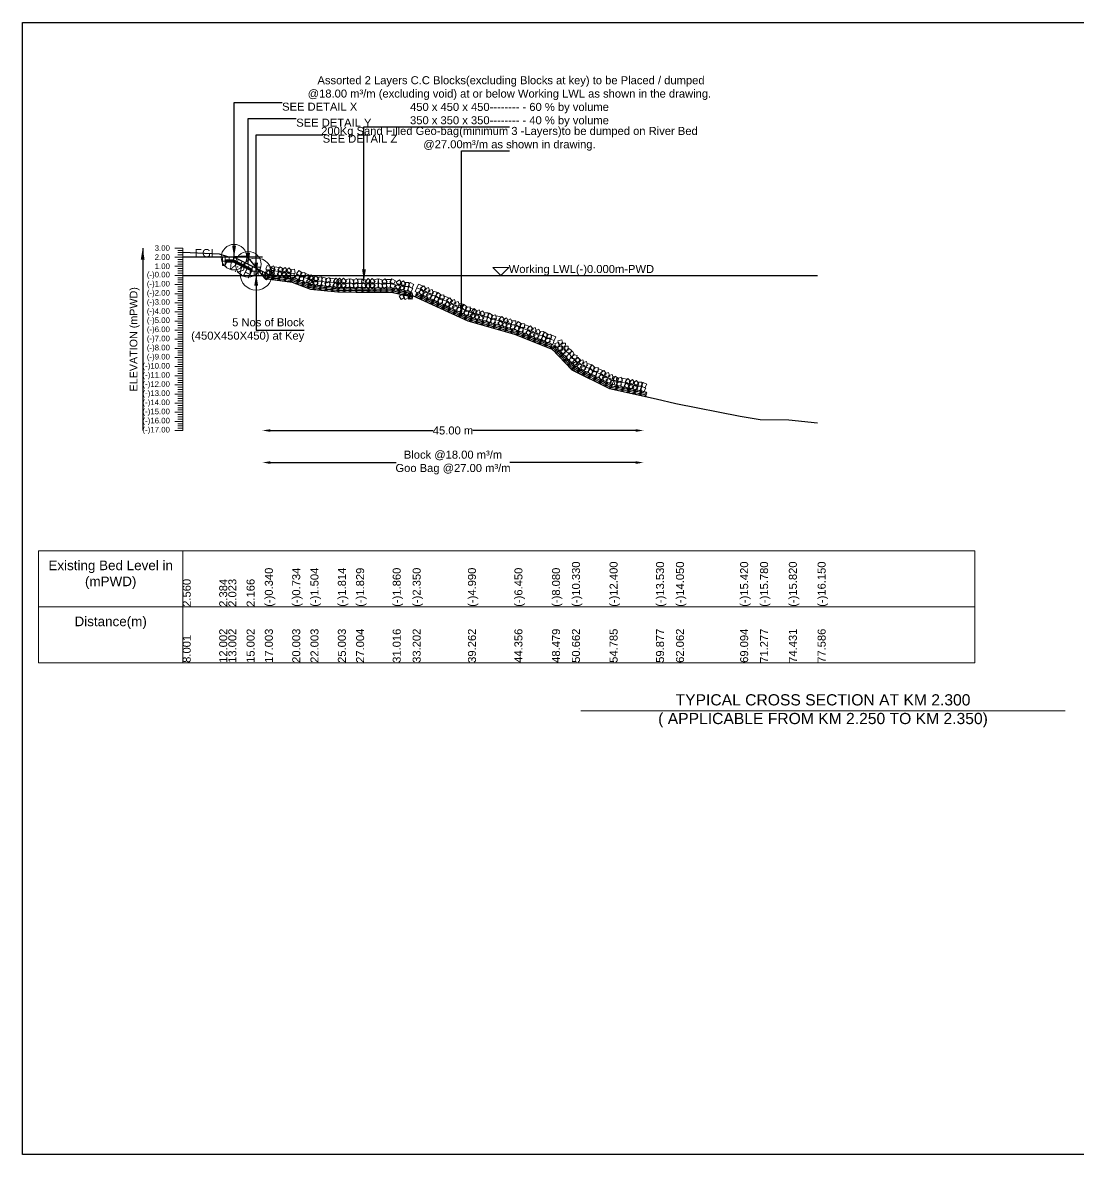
# Model space of a CAD drawing. Header units: inches. Extents: x 89000 to 1304432, y -10828 to 220529.
# Drawn here: x 536460 to 543055, y 172130 to 179201 of the extents above; entities that cross this region are included whole.
import ezdxf

# ---------------------------------------------------------------- set-up
doc = ezdxf.new("R2010")
doc.units = ezdxf.units.IN
doc.header["$LTSCALE"] = 7
doc.header["$MEASUREMENT"] = 0
for name, color, linetype, lineweight in [('Cross section Data Border', 7, 'Continuous', 9), ('Cross Section Labels', 7, 'Continuous', 9), ('Existing_Bed_Level for Xsection', 7, 'Continuous', 25), ('Long Section Labels', 7, 'Continuous', 9)]:
    doc.layers.add(name, color=color, linetype=linetype, lineweight=lineweight)
doc.styles.get("Standard").update_dxf_attribs({"font": 'arial.ttf'})
doc.dimstyles.new('Appron Lebeling Style', dxfattribs={"dimtxt": 50, "dimasz": 50, "dimexe": 0.18, "dimexo": 0.0625, "dimgap": 0.09, "dimtad": 0, "dimtih": 1, "dimtoh": 1, "dimdec": 4, "dimzin": 0, "dimdsep": 46, "dimtxsty": 'Standard', "dimcen": 0.09, "dimse1": 1, "dimse2": 1, "dimadec": 0, "dimazin": 0, "dimtfac": 1, "dimtdec": 4, "dimtofl": 0, "dimtmove": 0, "dimatfit": 3, "dimfxl": 1, "dimtolj": 1, "dimtzin": 0, "dimarcsym": 0})
doc.dimstyles.get("Standard").update_dxf_attribs({"dimtxt": 0.18, "dimasz": 0.18, "dimexe": 0.18, "dimexo": 0.0625, "dimgap": 0.09, "dimtad": 0, "dimtih": 1, "dimtoh": 1, "dimdec": 4, "dimzin": 0, "dimdsep": 46, "dimtxsty": 'Standard', "dimcen": 0.09, "dimadec": 0, "dimazin": 0, "dimtfac": 1, "dimtdec": 4, "dimtofl": 0, "dimtmove": 0, "dimatfit": 3, "dimfxl": 1, "dimtolj": 1, "dimtzin": 0, "dimarcsym": 0})

# ---------------------------------------------------------------- blocks, each defined once
blk = doc.blocks.new('*D44')
at = {"layer": 'Cross Section Labels', "color": 0, "lineweight": -2, "transparency": 16777216}
for p, q in [((538007.3, 176652.2), (539024.6, 176652.2)), ((540289.1, 176652.2), (539271.8, 176652.2))]:
    blk.add_line(p, q, dxfattribs=at)
at = {"layer": 'Cross Section Labels', "color": 0, "transparency": 16777216}
for points in [[(538007.3, 176660.5), (538007.3, 176643.8), (537957.3, 176652.2)], [(540289.1, 176660.5), (540289.1, 176643.8), (540339.1, 176652.2)]]:
    blk.add_solid(points, dxfattribs=at)
at = {"layer": 'Defpoints', "color": 0, "transparency": 16777216}
for p in [(537957.3, 177621.2), (540339.1, 176867.2), (540339.1, 176652.2)]:
    blk.add_point(p, dxfattribs=at)
at = {"layer": 'Cross Section Labels', "color": 0, "transparency": 16777216, "insert": (539148.2, 176652.2), "char_height": 50, "attachment_point": 5}
blk.add_mtext('\\A1;45.00 m', dxfattribs=at)
blk = doc.blocks.new('*D45')
at = {"layer": 'Cross Section Labels', "color": 0, "lineweight": -2, "transparency": 16777216}
for p, q in [((538007.3, 176452.2), (538792.6, 176452.2)), ((540289.1, 176452.2), (539503.8, 176452.2))]:
    blk.add_line(p, q, dxfattribs=at)
at = {"layer": 'Cross Section Labels', "color": 0, "transparency": 16777216}
for points in [[(538007.3, 176460.5), (538007.3, 176443.8), (537957.3, 176452.2)], [(540289.1, 176460.5), (540289.1, 176443.8), (540339.1, 176452.2)]]:
    blk.add_solid(points, dxfattribs=at)
at = {"layer": 'Defpoints', "color": 0, "transparency": 16777216}
for p in [(537957.3, 177621.2), (540339.1, 176867.2), (540339.1, 176452.2)]:
    blk.add_point(p, dxfattribs=at)
at = {"layer": 'Cross Section Labels', "color": 0, "transparency": 16777216, "insert": (539148.2, 176452.2), "char_height": 50, "attachment_point": 5}
blk.add_mtext('\\A1;Block @18.00 m³/m ^JGoo Bag @27.00 m³/m ', dxfattribs=at)

msp = doc.modelspace()

# ---------------------------------------------------------------- linework, layer by layer
msp.add_lwpolyline([(536459.68143, 179200.63194), (546459.68143, 179200.63194), (546459.68143, 172129.63194), (536459.68143, 172129.63194)], close=True)
at = {"layer": 'Cross section Data Border'}
msp.add_lwpolyline([(536559.68143, 175900.63194), (542407.46262, 175900.63194), (542407.46262, 175200.63194), (536559.68143, 175200.63194)], close=True, dxfattribs=at)
for points in [[(537459.68143, 175900.63194), (537459.68143, 175200.63194)], [(536559.68143, 175550.63194), (542407.46262, 175550.63194)]]:
    msp.add_lwpolyline(points, dxfattribs=at)
at = {"layer": 'Cross Section Labels'}
msp.add_lwpolyline([(539446.28512, 177621.18194), (539496.28512, 177671.18194), (539396.28512, 177671.18194)], close=True, dxfattribs=at)
msp.add_lwpolyline([(539947.68143, 174900.63194), (541459.68143, 174900.63194), (542971.68143, 174900.63194)], dxfattribs=at)
for centre, radius in [((537780.58512, 177735.18194), 80), ((537868.93512, 177691.00694), 80), ((537918.81012, 177629.73194), 100)]:
    msp.add_circle(centre, radius, dxfattribs=at)
at = {"layer": 'Existing_Bed_Level for Xsection'}
for points in [[(537459.68143, 177767.10194), (537687.70765, 177757.06994), (537744.70932, 177736.49294), (537858.73221, 177744.64394), (537972.7551, 177601.80194), (538143.77966, 177579.34394), (538257.78298, 177535.45394), (538428.80754, 177517.78394), (538542.83043, 177516.92894), (538771.50624, 177515.16194), (538896.11905, 177487.23194), (538896.11905, 177495.78194), (539241.54026, 177336.75194), (539531.8969, 177253.53194), (539766.91039, 177160.62194), (539891.32301, 177032.37194), (540126.33778, 176914.38194), (540416.62532, 176849.97194), (540541.14883, 176820.33194), (540941.98413, 176742.24194), (541066.39946, 176721.72194), (541246.18281, 176719.44194), (541426.00414, 176700.63194)], [(537957.28512, 177735.18194), (537459.68143, 177735.18194)], [(538008.58512, 177621.18194), (537784.19571, 177733.37664), (537780.58512, 177735.18194), (537776.54835, 177735.18194), (537725.24835, 177735.18194)], [(537725.24835, 177718.08194), (537776.54835, 177718.08194), (537893.16012, 177659.77606)], [(537725.24835, 177712.38194), (537775.20277, 177712.38194), (537893.16012, 177653.40326)], [(537725.24835, 177706.68194), (537773.85718, 177706.68194), (537893.16012, 177647.03047)], [(537459.68143, 177621.18194), (541426.00414, 177621.18194)]]:
    msp.add_lwpolyline(points, dxfattribs=at)
at = {"layer": 'Long Section Labels'}
for points in [[(537459.68143, 177792.18194), (537409.68143, 177792.18194)], [(537459.68143, 177777.93194), (537429.68143, 177777.93194)], [(537459.68143, 176652.18194), (537459.68143, 176709.18194), (537459.68143, 176766.18194), (537459.68143, 176823.18194), (537459.68143, 176880.18194), (537459.68143, 176937.18194), (537459.68143, 176994.18194), (537459.68143, 177051.18194), (537459.68143, 177108.18194), (537459.68143, 177165.18194), (537459.68143, 177222.18194), (537459.68143, 177279.18194), (537459.68143, 177336.18194), (537459.68143, 177393.18194), (537459.68143, 177450.18194), (537459.68143, 177507.18194), (537459.68143, 177564.18194), (537459.68143, 177621.18194), (537459.68143, 177678.18194), (537459.68143, 177735.18194), (537459.68143, 177792.18194)], [(537459.68143, 177735.18194), (537409.68143, 177735.18194)], [(537459.68143, 177763.68194), (537429.68143, 177763.68194)], [(537459.68143, 177749.43194), (537429.68143, 177749.43194)], [(537459.68143, 177720.93194), (537429.68143, 177720.93194)], [(537459.68143, 177706.68194), (537429.68143, 177706.68194)], [(537459.68143, 177678.18194), (537409.68143, 177678.18194)], [(537459.68143, 177692.43194), (537429.68143, 177692.43194)], [(537459.68143, 177663.93194), (537429.68143, 177663.93194)], [(537459.68143, 177649.68194), (537429.68143, 177649.68194)], [(537459.68143, 177635.43194), (537429.68143, 177635.43194)], [(537459.68143, 177621.18194), (537409.68143, 177621.18194)], [(537459.68143, 177564.18194), (537409.68143, 177564.18194)], [(537459.68143, 177606.93194), (537429.68143, 177606.93194)], [(537459.68143, 177592.68194), (537429.68143, 177592.68194)], [(537459.68143, 177578.43194), (537429.68143, 177578.43194)], [(537459.68143, 177507.18194), (537409.68143, 177507.18194)], [(537459.68143, 177549.93194), (537429.68143, 177549.93194)], [(537459.68143, 177535.68194), (537429.68143, 177535.68194)], [(537459.68143, 177521.43194), (537429.68143, 177521.43194)], [(537459.68143, 177492.93194), (537429.68143, 177492.93194)], [(537459.68143, 177450.18194), (537409.68143, 177450.18194)], [(537459.68143, 177478.68194), (537429.68143, 177478.68194)], [(537459.68143, 177464.43194), (537429.68143, 177464.43194)], [(537459.68143, 177435.93194), (537429.68143, 177435.93194)], [(537459.68143, 177421.68194), (537429.68143, 177421.68194)], [(537459.68143, 177393.18194), (537409.68143, 177393.18194)], [(537459.68143, 177407.43194), (537429.68143, 177407.43194)], [(537459.68143, 177378.93194), (537429.68143, 177378.93194)], [(537459.68143, 177364.68194), (537429.68143, 177364.68194)], [(537459.68143, 177350.43194), (537429.68143, 177350.43194)], [(537459.68143, 177336.18194), (537409.68143, 177336.18194)], [(537459.68143, 177279.18194), (537409.68143, 177279.18194)], [(537459.68143, 177321.93194), (537429.68143, 177321.93194)], [(537459.68143, 177307.68194), (537429.68143, 177307.68194)], [(537459.68143, 177293.43194), (537429.68143, 177293.43194)], [(537459.68143, 177222.18194), (537409.68143, 177222.18194)], [(537459.68143, 177264.93194), (537429.68143, 177264.93194)], [(537459.68143, 177250.68194), (537429.68143, 177250.68194)], [(537459.68143, 177236.43194), (537429.68143, 177236.43194)], [(537459.68143, 177207.93194), (537429.68143, 177207.93194)], [(537459.68143, 177165.18194), (537409.68143, 177165.18194)], [(537459.68143, 177193.68194), (537429.68143, 177193.68194)], [(537459.68143, 177179.43194), (537429.68143, 177179.43194)], [(537459.68143, 177150.93194), (537429.68143, 177150.93194)], [(537459.68143, 177136.68194), (537429.68143, 177136.68194)], [(537459.68143, 177108.18194), (537409.68143, 177108.18194)], [(537459.68143, 177122.43194), (537429.68143, 177122.43194)], [(537459.68143, 177093.93194), (537429.68143, 177093.93194)], [(537459.68143, 177079.68194), (537429.68143, 177079.68194)], [(537459.68143, 177065.43194), (537429.68143, 177065.43194)], [(537459.68143, 177051.18194), (537409.68143, 177051.18194)], [(537459.68143, 176994.18194), (537409.68143, 176994.18194)], [(537459.68143, 177036.93194), (537429.68143, 177036.93194)], [(537459.68143, 177022.68194), (537429.68143, 177022.68194)], [(537459.68143, 177008.43194), (537429.68143, 177008.43194)], [(537459.68143, 176937.18194), (537409.68143, 176937.18194)], [(537459.68143, 176979.93194), (537429.68143, 176979.93194)], [(537459.68143, 176965.68194), (537429.68143, 176965.68194)], [(537459.68143, 176951.43194), (537429.68143, 176951.43194)], [(537459.68143, 176922.93194), (537429.68143, 176922.93194)], [(537459.68143, 176880.18194), (537409.68143, 176880.18194)], [(537459.68143, 176908.68194), (537429.68143, 176908.68194)], [(537459.68143, 176894.43194), (537429.68143, 176894.43194)], [(537459.68143, 176865.93194), (537429.68143, 176865.93194)], [(537459.68143, 176851.68194), (537429.68143, 176851.68194)], [(537459.68143, 176823.18194), (537409.68143, 176823.18194)], [(537459.68143, 176837.43194), (537429.68143, 176837.43194)], [(537459.68143, 176808.93194), (537429.68143, 176808.93194)], [(537459.68143, 176794.68194), (537429.68143, 176794.68194)], [(537459.68143, 176780.43194), (537429.68143, 176780.43194)], [(537459.68143, 176766.18194), (537409.68143, 176766.18194)], [(537459.68143, 176709.18194), (537409.68143, 176709.18194)], [(537459.68143, 176751.93194), (537429.68143, 176751.93194)], [(537459.68143, 176737.68194), (537429.68143, 176737.68194)], [(537459.68143, 176723.43194), (537429.68143, 176723.43194)], [(537459.68143, 176652.18194), (537409.68143, 176652.18194)], [(537459.68143, 176694.93194), (537429.68143, 176694.93194)], [(537459.68143, 176680.68194), (537429.68143, 176680.68194)], [(537459.68143, 176666.43194), (537429.68143, 176666.43194)]]:
    msp.add_lwpolyline(points, dxfattribs=at)
for points in [[(537725.24835, 177735.18194), (537708.14835, 177735.18194), (537708.14835, 177709.53194), (537725.24835, 177709.53194)], [(537725.24835, 177709.53194), (537708.14835, 177709.53194), (537708.14835, 177683.88194), (537725.24835, 177683.88194)], [(537750.89835, 177735.18194), (537725.24835, 177735.18194), (537725.24835, 177718.08194), (537750.89835, 177718.08194)], [(537776.54835, 177735.18194), (537750.89835, 177735.18194), (537750.89835, 177718.08194), (537776.54835, 177718.08194)], [(537807.13776, 177721.90561), (537784.19571, 177733.37664), (537776.54835, 177718.08194), (537799.49041, 177706.61091)], [(537830.07982, 177710.43459), (537807.13776, 177721.90561), (537799.49041, 177706.61091), (537822.43247, 177695.13988)], [(537853.02188, 177698.96356), (537830.07982, 177710.43459), (537822.43247, 177695.13988), (537845.37452, 177683.66885)], [(537875.96393, 177687.49253), (537853.02188, 177698.96356), (537845.37452, 177683.66885), (537868.31658, 177672.19782)], [(537898.90599, 177676.0215), (537875.96393, 177687.49253), (537868.31658, 177672.19782), (537891.25864, 177660.72679)], [(537905.98512, 177646.83194), (537880.33512, 177646.83194), (537880.33512, 177621.18194), (537905.98512, 177621.18194)], [(537918.81012, 177672.48194), (537893.16012, 177672.48194), (537893.16012, 177646.83194), (537918.81012, 177646.83194)], [(537931.63512, 177646.83194), (537905.98512, 177646.83194), (537905.98512, 177621.18194), (537931.63512, 177621.18194)], [(537944.46012, 177672.48194), (537918.81012, 177672.48194), (537918.81012, 177646.83194), (537944.46012, 177646.83194)], [(537957.28512, 177646.83194), (537931.63512, 177646.83194), (537931.63512, 177621.18194), (537957.28512, 177621.18194)], [(538008.52675, 177648.50259), (537984.82795, 177658.3153), (537975.01524, 177634.61649), (537998.71404, 177624.80378)], [(538011.8663, 177673.93426), (537988.1675, 177683.74697), (537978.35479, 177660.04816), (538002.05359, 177650.23546)], [(538015.9615, 177640.01054), (537995.31334, 177655.22815), (537980.09572, 177634.57999), (538000.74388, 177619.36237)], [(538036.00794, 177656.0125), (538015.35977, 177671.23012), (538000.14216, 177650.58195), (538020.79032, 177635.36434)], [(538024.14797, 177654.97481), (538000.44785, 177645.1653), (538010.25736, 177621.46517), (538033.95749, 177631.27469)], [(538027.48752, 177680.40648), (538003.78739, 177670.59697), (538013.59691, 177646.89684), (538037.29703, 177656.70636)], [(538057.01995, 177645.92651), (538031.58828, 177649.26606), (538028.24873, 177623.83438), (538053.6804, 177620.49484)], [(538060.3595, 177671.35818), (538034.92782, 177674.69773), (538031.58828, 177649.26606), (538057.01995, 177645.92651)], [(538086.04592, 177633.92503), (538065.68188, 177649.52081), (538050.0861, 177629.15677), (538070.45014, 177613.56099)], [(538089.38547, 177659.3567), (538069.02143, 177674.95248), (538053.42565, 177654.58844), (538073.78969, 177638.99266)], [(538095.86626, 177646.18332), (538075.51572, 177630.56993), (538091.12911, 177610.21939), (538111.47965, 177625.83278)], [(538099.20581, 177671.61499), (538078.85526, 177656.0016), (538094.46865, 177635.65106), (538114.8192, 177651.26445)], [(538136.9132, 177622.50755), (538121.28361, 177642.84565), (538100.94551, 177627.21606), (538116.5751, 177606.87796)], [(538140.25275, 177647.93922), (538124.62316, 177668.27732), (538104.28505, 177652.64773), (538119.91465, 177632.30963)], [(538155.39464, 177635.91742), (538129.96587, 177632.55587), (538133.32741, 177607.1271), (538158.75619, 177610.48865)], [(538158.73419, 177661.34909), (538133.30541, 177657.98754), (538136.66696, 177632.55877), (538162.09573, 177635.92032)], [(538196.09957, 177613.808), (538175.3661, 177628.90918), (538160.26492, 177608.17571), (538180.99839, 177593.07453)], [(538205.31517, 177637.74532), (538184.5817, 177652.8465), (538169.48052, 177632.11303), (538190.21399, 177617.01185)], [(538222.01915, 177640.3701), (538196.67864, 177636.39756), (538200.65118, 177611.05705), (538225.99169, 177615.02959)], [(538251.84894, 177623.85884), (538227.91162, 177633.07444), (538218.69602, 177609.13712), (538242.63334, 177599.92152)], [(538277.24701, 177605.37964), (538261.11254, 177625.31958), (538241.17259, 177609.18512), (538257.30706, 177589.24517)], [(538212.80355, 177616.43278), (538187.46304, 177612.46024), (538191.43558, 177587.11973), (538216.77609, 177591.09227)], [(538242.63334, 177599.92152), (538218.69602, 177609.13712), (538209.48042, 177585.1998), (538233.41774, 177575.9842)], [(538268.03141, 177581.44232), (538251.89694, 177601.38227), (538231.957, 177585.2478), (538248.09146, 177565.30785)], [(538265.12839, 177595.04687), (538245.2167, 177578.87754), (538261.38603, 177558.96586), (538281.29772, 177575.13519)], [(538267.76448, 177620.56106), (538247.85279, 177604.39173), (538264.02212, 177584.48004), (538283.93381, 177600.64937)], [(538306.81339, 177572.51347), (538290.6282, 177592.41227), (538270.7294, 177576.22709), (538286.91458, 177556.32828)], [(538309.44947, 177598.02765), (538293.26429, 177617.92645), (538273.36549, 177601.74127), (538289.55067, 177581.84247)], [(538324.91752, 177586.42851), (538299.59126, 177582.36614), (538303.65363, 177557.03987), (538328.97989, 177561.10224)], [(538327.55361, 177611.94269), (538302.22735, 177607.88032), (538306.28972, 177582.55405), (538331.61598, 177586.61643)], [(538356.35743, 177576.50114), (538332.39672, 177585.65577), (538323.24209, 177561.69507), (538347.2028, 177552.54044)], [(538358.99351, 177602.01532), (538335.03281, 177611.16995), (538325.87818, 177587.20925), (538349.83888, 177578.05462)], [(538371.79399, 177583.40221), (538348.37375, 177572.94206), (538358.8339, 177549.52182), (538382.25414, 177559.98197)], [(538374.43007, 177608.9164), (538351.00983, 177598.45624), (538361.46998, 177575.036), (538384.89023, 177585.49615)], [(538404.90326, 177575.26498), (538379.38908, 177577.90106), (538376.75299, 177552.38688), (538402.26717, 177549.75079)], [(538407.53935, 177600.77916), (538382.02517, 177603.41525), (538379.38908, 177577.90106), (538404.90326, 177575.26498)], [(538434.24954, 177564.0695), (538413.46265, 177579.09707), (538398.43508, 177558.31018), (538419.22197, 177543.28261)], [(538436.88562, 177589.58369), (538416.09873, 177604.61125), (538401.07117, 177583.82436), (538421.85806, 177568.7968)], [(538438.05454, 177577.74857), (538419.7746, 177559.75507), (538437.7681, 177541.47513), (538456.04804, 177559.46863)], [(538438.24687, 177603.39785), (538419.96693, 177585.40435), (538437.96043, 177567.12441), (538456.24037, 177585.11791)], [(538481.69743, 177559.29074), (538463.68938, 177577.55635), (538445.42377, 177559.5483), (538463.43182, 177541.28269)], [(538481.88976, 177584.94002), (538463.88171, 177603.20563), (538445.6161, 177585.19758), (538463.62415, 177566.93197)], [(538498.39291, 177574.86794), (538473.56912, 177568.41022), (538480.02685, 177543.58643), (538504.85063, 177550.04416)], [(538498.58524, 177600.51722), (538473.76145, 177594.0595), (538480.21918, 177569.23571), (538505.04296, 177575.69344)], [(538530.63586, 177567.9823), (538505.91171, 177574.81156), (538499.08245, 177550.08741), (538523.8066, 177543.25815)], [(538530.82819, 177593.63158), (538506.10404, 177600.46084), (538499.27478, 177575.73669), (538523.99893, 177568.90743)], [(538545.34441, 177576.32322), (538523.02774, 177563.6785), (538535.67246, 177541.36184), (538557.98913, 177554.00655)], [(538545.53674, 177601.9725), (538523.22007, 177589.32778), (538535.86479, 177567.01111), (538558.18146, 177579.65583)], [(538579.09096, 177571.37038), (538553.44173, 177571.56858), (538553.24354, 177545.91934), (538578.89277, 177545.72115)], [(538579.28916, 177597.01962), (538553.63992, 177597.21781), (538553.44173, 177571.56858), (538579.09096, 177571.37038)], [(538609.36878, 177563.01595), (538587.24721, 177575.99896), (538574.26419, 177553.87739), (538596.38576, 177540.89438)], [(538609.56697, 177588.66518), (538587.4454, 177601.64819), (538574.46239, 177579.52663), (538596.58396, 177566.54361)], [(538617.61308, 177576.38516), (538599.32903, 177558.39584), (538617.31835, 177540.11178), (538635.60241, 177558.10111)], [(538617.81128, 177602.0344), (538599.52722, 177584.04507), (538617.51655, 177565.76102), (538635.8006, 177583.75034)], [(538661.25176, 177557.91736), (538643.24788, 177576.18708), (538624.97815, 177558.1832), (538642.98203, 177539.91348)], [(538661.44995, 177583.56659), (538643.44607, 177601.83632), (538625.17635, 177583.83244), (538643.18022, 177565.56271)], [(538677.95079, 177573.49074), (538653.12553, 177567.03869), (538659.57758, 177542.21343), (538684.40284, 177548.66548)], [(538678.14899, 177599.13998), (538653.32373, 177592.68793), (538659.77578, 177567.86267), (538684.60104, 177574.31472)], [(538710.19217, 177566.59773), (538685.46958, 177573.43264), (538678.63467, 177548.71005), (538703.35726, 177541.87514)], [(538710.39037, 177592.24697), (538685.66778, 177599.08188), (538678.83287, 177574.35929), (538703.55546, 177567.52438)], [(538724.90263, 177574.93528), (538702.58307, 177562.29567), (538715.22268, 177539.97611), (538737.54224, 177552.61573)], [(538725.10082, 177600.58452), (538702.78126, 177587.9449), (538715.42088, 177565.62535), (538737.74044, 177578.26496)], [(538758.6356, 177569.98302), (538732.98637, 177570.18122), (538732.78818, 177544.53198), (538758.43741, 177544.33379)], [(538758.8338, 177595.63226), (538733.18456, 177595.83045), (538732.98637, 177570.18122), (538758.6356, 177569.98302)], [(538788.91342, 177561.62859), (538766.79185, 177574.6116), (538753.80883, 177552.49003), (538775.9304, 177539.50702)], [(538789.11161, 177587.27782), (538766.99004, 177600.26084), (538754.00703, 177578.13927), (538776.1286, 177565.15625)], [(538809.21436, 177568.23196), (538787.54393, 177554.50917), (538801.26672, 177532.83874), (538822.93715, 177546.56154)], [(538814.82422, 177593.26099), (538793.15379, 177579.53819), (538806.87658, 177557.86777), (538828.54701, 177571.59056)], [(538847.96933, 177540.96577), (538834.22929, 177562.62526), (538812.56979, 177548.88522), (538826.30984, 177527.22572)], [(538853.57919, 177565.99479), (538839.83915, 177587.65428), (538818.17965, 177573.91424), (538831.9197, 177552.25474)], [(538873.19019, 177577.69081), (538847.56228, 177576.6264), (538848.6267, 177550.99849), (538874.25461, 177552.06291)], [(538903.24902, 177564.14509), (538880.52717, 177576.04635), (538868.62591, 177553.32449), (538891.34777, 177541.42324)], [(538956.98203, 177556.23965), (538933.68274, 177566.96651), (538922.95588, 177543.66722), (538946.25517, 177532.94036)], [(538981.14694, 177536.17476), (538966.32006, 177557.10526), (538945.38955, 177542.27838), (538960.21643, 177521.34788)], [(538811.05759, 177492.01336), (538823.86929, 177469.79214), (538846.09051, 177482.60383), (538833.27882, 177504.82506)], [(538836.70759, 177492.01336), (538849.51929, 177469.79214), (538871.74051, 177482.60383), (538858.92882, 177504.82506)], [(538867.58033, 177552.66179), (538841.95242, 177551.59737), (538843.01684, 177525.96947), (538868.64475, 177527.03389)], [(538897.63916, 177539.11607), (538874.91731, 177551.01732), (538863.01605, 177528.29547), (538885.73791, 177516.39421)], [(538946.25517, 177532.94036), (538922.95588, 177543.66722), (538912.22901, 177520.36793), (538935.5283, 177509.64107)], [(538970.42007, 177512.87547), (538955.59319, 177533.80597), (538934.66269, 177518.97909), (538949.48957, 177498.04859)], [(538983.43227, 177521.67248), (538959.3686, 177512.79201), (538968.24907, 177488.72835), (538992.31273, 177497.60882)], [(538994.15913, 177544.97177), (538970.09547, 177536.0913), (538978.97594, 177512.02764), (539003.0396, 177520.90811)], [(539015.61806, 177486.89508), (539006.71844, 177510.95166), (538982.66185, 177502.05203), (538991.56148, 177477.99545)], [(539026.34493, 177510.19437), (539017.4453, 177534.25095), (538993.38872, 177525.35132), (539002.28834, 177501.29474)], [(539037.24352, 177494.22498), (539011.96095, 177498.55097), (539007.63497, 177473.2684), (539032.91754, 177468.94241)], [(539047.97039, 177517.52427), (539022.68782, 177521.85026), (539018.36184, 177496.56769), (539043.64441, 177492.2417)], [(539063.79923, 177474.68491), (539044.07345, 177491.08052), (539027.67784, 177471.35474), (539047.40362, 177454.95913)], [(539074.5261, 177497.9842), (539054.80032, 177514.37981), (539038.40471, 177494.65403), (539058.13049, 177478.25842)], [(539091.36369, 177499.53587), (539065.82108, 177497.19125), (539068.16569, 177471.64864), (539093.70831, 177473.99325)], [(539120.07706, 177481.1516), (539096.77777, 177491.87847), (539086.0509, 177468.57918), (539109.35019, 177457.85231)], [(539080.63683, 177476.23658), (539055.09421, 177473.89196), (539057.43883, 177448.34935), (539082.98144, 177450.69396)], [(539109.35019, 177457.85231), (539086.0509, 177468.57918), (539075.32404, 177445.27989), (539098.62333, 177434.55302)], [(539133.5151, 177437.78742), (539118.68822, 177458.71793), (539097.75771, 177443.89105), (539112.58459, 177422.96054)], [(539144.24196, 177461.08671), (539129.41508, 177482.01722), (539108.48458, 177467.19034), (539123.31146, 177446.25983)], [(539146.52729, 177446.58444), (539122.46363, 177437.70397), (539131.3441, 177413.64031), (539155.40776, 177422.52078)], [(539157.25416, 177469.88373), (539133.1905, 177461.00326), (539142.07096, 177436.9396), (539166.13462, 177445.82007)], [(539178.71309, 177411.80703), (539169.81346, 177435.86361), (539145.75688, 177426.96399), (539154.65651, 177402.9074)], [(539189.43995, 177435.10632), (539180.54033, 177459.1629), (539156.48375, 177450.26328), (539165.38337, 177426.20669)], [(539200.33855, 177419.13694), (539175.05598, 177423.46292), (539170.73, 177398.18035), (539196.01257, 177393.85437)], [(539211.06542, 177442.43623), (539185.78285, 177446.76221), (539181.45686, 177421.47964), (539206.73943, 177417.15366)], [(539226.89426, 177399.59687), (539207.16848, 177415.99248), (539190.77287, 177396.2667), (539210.49865, 177379.87109)], [(539237.62113, 177422.89616), (539217.89535, 177439.29177), (539201.49973, 177419.56599), (539221.22551, 177403.17038)], [(539254.45872, 177424.44783), (539228.9161, 177422.10321), (539231.26072, 177396.56059), (539256.80334, 177398.90521)], [(539283.17209, 177406.06356), (539259.8728, 177416.79042), (539249.14593, 177393.49113), (539272.44522, 177382.76427)], [(539299.10208, 177395.41272), (539281.27079, 177413.85094), (539262.83258, 177396.01965), (539280.66386, 177377.58144)], [(539243.73186, 177401.14854), (539218.18924, 177398.80392), (539220.53386, 177373.2613), (539246.07647, 177375.60592)], [(539272.44522, 177382.76427), (539249.14593, 177393.49113), (539238.41907, 177370.19184), (539261.71836, 177359.46498)], [(539292.03499, 177370.7555), (539274.20371, 177389.19371), (539255.76549, 177371.36242), (539273.59678, 177352.92421)], [(539303.5616, 177381.42518), (539281.12417, 177368.996), (539293.55335, 177346.55858), (539315.99077, 177358.98775)], [(539310.62868, 177406.08241), (539288.19125, 177393.65323), (539300.62043, 177371.2158), (539323.05786, 177383.64498)], [(539340.65198, 177351.93455), (539328.20494, 177374.36208), (539305.77742, 177361.91503), (539318.22446, 177339.48751)], [(539347.71906, 177376.59178), (539335.27202, 177399.0193), (539312.8445, 177386.57226), (539325.29154, 177364.14474)], [(539360.91473, 177362.46114), (539335.26849, 177362.90052), (539334.82912, 177337.25428), (539360.47536, 177336.81491)], [(539367.98181, 177387.11837), (539342.33558, 177387.55774), (539341.8962, 177361.91151), (539367.54244, 177361.47213)], [(539390.12803, 177347.17706), (539368.14272, 177360.38951), (539354.93028, 177338.4042), (539376.91558, 177325.19175)], [(539397.19511, 177371.83429), (539375.20981, 177385.04673), (539361.99736, 177363.06143), (539383.98266, 177349.84898)], [(539406.53518, 177351.26578), (539381.64414, 177345.07235), (539387.83758, 177320.18131), (539412.72862, 177326.37475)], [(539413.60226, 177375.92301), (539388.71122, 177369.72957), (539394.90466, 177344.83854), (539419.7957, 177351.03197)], [(539437.70576, 177337.45154), (539413.04853, 177344.51862), (539405.98145, 177319.86139), (539430.63868, 177312.79431)], [(539444.77284, 177362.10876), (539420.11562, 177369.17585), (539413.04853, 177344.51862), (539437.70576, 177337.45154)], [(539471.70267, 177345.94315), (539453.87138, 177364.38136), (539435.43317, 177346.55007), (539453.26445, 177328.11186)], [(539483.22927, 177356.61283), (539460.79184, 177344.18365), (539473.22102, 177321.74622), (539495.65844, 177334.1754)], [(539520.31965, 177327.1222), (539507.87261, 177349.54972), (539485.44509, 177337.10268), (539497.89213, 177314.67516)], [(539464.63558, 177321.28592), (539446.8043, 177339.72413), (539428.36608, 177321.89284), (539446.19737, 177303.45463)], [(539476.16218, 177331.9556), (539453.72476, 177319.52642), (539466.15394, 177297.089), (539488.59136, 177309.51817)], [(539513.25257, 177302.46498), (539500.80553, 177324.8925), (539478.37801, 177312.44546), (539490.82505, 177290.01794)], [(539533.51532, 177312.99157), (539507.86908, 177313.43094), (539507.42971, 177287.7847), (539533.07595, 177287.34533)], [(539540.5824, 177337.64879), (539514.93617, 177338.08816), (539514.49679, 177312.44193), (539540.14303, 177312.00256)], [(539566.8764, 177294.50154), (539546.27941, 177309.78835), (539530.9926, 177289.19136), (539551.58959, 177273.90455)], [(539576.30665, 177318.35511), (539555.70966, 177333.64192), (539540.42285, 177313.04493), (539561.01983, 177297.75812)], [(539583.60328, 177296.97617), (539558.22811, 177293.23141), (539561.97286, 177267.85624), (539587.34804, 177271.601)], [(539593.03352, 177320.82974), (539567.65835, 177317.08498), (539571.40311, 177291.70981), (539596.77828, 177295.45457)], [(539613.28355, 177280.19762), (539589.42998, 177289.62786), (539579.99973, 177265.77429), (539603.85331, 177256.34404)], [(539622.7138, 177304.05119), (539598.86023, 177313.48144), (539589.42998, 177289.62786), (539613.28355, 177280.19762)], [(539638.5146, 177261.49102), (539622.5599, 177281.57509), (539602.47583, 177265.62039), (539618.43053, 177245.53632)], [(539647.94485, 177285.3446), (539631.99015, 177305.42867), (539611.90608, 177289.47396), (539627.86078, 177269.38989)], [(539651.0237, 177270.98982), (539627.48442, 177260.80037), (539637.67388, 177237.26109), (539661.21315, 177247.45055)], [(539660.45394, 177294.8434), (539636.91467, 177284.65394), (539647.10413, 177261.11466), (539670.6434, 177271.30412)], [(539694.50229, 177261.88731), (539684.29408, 177285.41846), (539660.76293, 177275.21026), (539670.97113, 177251.67911)], [(539715.69225, 177270.39456), (539690.21016, 177273.32461), (539687.28011, 177247.84251), (539712.76221, 177244.91246)], [(539685.07204, 177238.03373), (539674.86384, 177261.56489), (539651.33268, 177251.35669), (539661.54088, 177227.82553)], [(539706.26201, 177246.54099), (539680.77991, 177249.47104), (539677.84986, 177223.98894), (539703.33196, 177221.05889)], [(539733.85141, 177228.4898), (539713.25442, 177243.77661), (539697.96761, 177223.17963), (539718.56459, 177207.89281)], [(539743.28165, 177252.34337), (539722.68467, 177267.63019), (539707.39785, 177247.0332), (539727.99484, 177231.74639)], [(539750.57828, 177230.96443), (539725.20311, 177227.21967), (539728.94787, 177201.8445), (539754.32304, 177205.58926)], [(539760.00853, 177254.818), (539734.63336, 177251.07324), (539738.37812, 177225.69807), (539763.75329, 177229.44283)], [(539780.25856, 177214.18588), (539756.40499, 177223.61613), (539746.97474, 177199.76256), (539770.82831, 177190.33231)], [(539789.68881, 177238.03945), (539765.83524, 177247.4697), (539756.40499, 177223.61613), (539780.25856, 177214.18588)], [(539816.41573, 177176.51573), (539810.13914, 177201.38594), (539785.26894, 177195.10935), (539791.54552, 177170.23915)], [(539834.82636, 177194.3755), (539828.54977, 177219.2457), (539803.67957, 177212.96911), (539809.95615, 177188.09891)], [(539831.7254, 177180.02549), (539806.07852, 177180.42522), (539805.67879, 177154.77833), (539831.32567, 177154.3786)], [(539849.1958, 177135.97803), (539849.57511, 177161.62522), (539823.92792, 177162.00453), (539823.54861, 177136.35734)], [(539850.13603, 177197.88525), (539824.48915, 177198.28498), (539824.08942, 177172.6381), (539849.7363, 177172.23837)], [(539872.00928, 177135.01186), (539849.99041, 177148.1683), (539836.83397, 177126.14943), (539858.85284, 177112.993)], [(539867.60643, 177153.83779), (539867.98574, 177179.48499), (539842.33855, 177179.8643), (539841.95924, 177154.2171)], [(539889.72636, 177107.20674), (539877.24467, 177129.61499), (539854.83642, 177117.1333), (539867.31811, 177094.72505)], [(539890.41991, 177152.87163), (539868.40104, 177166.02807), (539855.2446, 177144.0092), (539877.26347, 177130.85276)], [(539908.13699, 177125.0665), (539895.6553, 177147.47476), (539873.24705, 177134.99307), (539885.72874, 177112.58481)], [(539905.9897, 177102.57897), (539881.32157, 177109.60793), (539874.29261, 177084.93981), (539898.96073, 177077.91085)], [(539926.13611, 177075.07333), (539908.27635, 177093.48396), (539889.86572, 177075.62419), (539907.72548, 177057.21356)], [(539924.40033, 177120.43873), (539899.7322, 177127.4677), (539892.70324, 177102.79957), (539917.37136, 177095.77061)], [(539933.61918, 177063.27998), (539919.50862, 177084.69994), (539898.08866, 177070.58937), (539912.19922, 177049.16942)], [(539944.54675, 177092.93309), (539926.68698, 177111.34372), (539908.27635, 177093.48396), (539926.13611, 177075.07333)], [(539945.12785, 177086.20318), (539931.01729, 177107.62313), (539909.59733, 177093.51257), (539923.7079, 177072.09262)], [(539946.92143, 177071.63191), (539922.57121, 177063.57032), (539930.6328, 177039.2201), (539954.98302, 177047.28169)], [(539958.4301, 177094.55511), (539934.07988, 177086.49352), (539942.14148, 177062.1433), (539966.4917, 177070.20489)], [(539977.9127, 177035.78593), (539969.83172, 177060.12972), (539945.48793, 177052.04874), (539953.56891, 177027.70495)], [(539989.42137, 177058.70912), (539981.34039, 177083.05292), (539956.9966, 177074.97194), (539965.07758, 177050.62814)], [(540011.28235, 177065.3035), (539986.16054, 177070.48203), (539980.98202, 177045.36021), (540006.10383, 177040.18169)], [(540037.16206, 177044.87653), (540018.00203, 177061.92986), (540000.9487, 177042.76984), (540020.10873, 177025.71651)], [(539999.77368, 177042.3803), (539974.65187, 177047.55883), (539969.47334, 177022.43702), (539994.59515, 177017.25849)], [(540025.65338, 177021.95334), (540006.49336, 177039.00666), (539989.44003, 177019.84664), (540008.60006, 177002.79331)], [(540042.53382, 177022.9347), (540016.92652, 177021.45523), (540018.40599, 176995.84794), (540044.01328, 176997.3274)], [(540054.04249, 177045.85789), (540028.4352, 177044.37843), (540029.91466, 177018.77113), (540055.52196, 177020.2506)], [(540070.60904, 177003.58991), (540047.68584, 177015.09858), (540036.17717, 176992.17538), (540059.10036, 176980.66671)], [(540082.11771, 177026.5131), (540059.19451, 177038.02177), (540047.68584, 177015.09858), (540070.60904, 177003.58991)], [(540094.08156, 176982.71927), (540079.97099, 177004.13923), (540058.55104, 176990.02867), (540072.6616, 176968.60871)], [(540105.59023, 177005.64247), (540091.47967, 177027.06243), (540070.05971, 177012.95186), (540084.17027, 176991.53191)], [(540107.38381, 176991.0712), (540083.03359, 176983.00961), (540091.09518, 176958.65939), (540115.4454, 176966.72098)], [(540118.89248, 177013.9944), (540094.54226, 177005.93281), (540102.60385, 176981.58259), (540126.95407, 176989.64418)], [(540149.88375, 176978.14842), (540141.80277, 177002.49221), (540117.45898, 176994.41123), (540125.53996, 176970.06744)], [(540171.74473, 176984.74279), (540146.62292, 176989.92132), (540141.44439, 176964.79951), (540166.5662, 176959.62098)], [(540183.25601, 176980.22641), (540160.5087, 176992.07892), (540148.65619, 176969.3316), (540171.40351, 176957.47909)], [(540138.37508, 176955.22522), (540130.2941, 176979.56901), (540105.95031, 176971.48803), (540114.03129, 176947.14424)], [(540160.23606, 176961.8196), (540135.11425, 176966.99812), (540129.93572, 176941.87631), (540155.05753, 176936.69779)], [(540177.69983, 176955.18542), (540154.95251, 176967.03793), (540143.1, 176944.29061), (540165.84732, 176932.4381)], [(540193.8283, 176960.26328), (540169.35947, 176952.56923), (540177.05352, 176928.10039), (540201.52236, 176935.79444)], [(540199.38449, 176985.30427), (540174.91565, 176977.61022), (540182.6097, 176953.14138), (540207.07854, 176960.83543)], [(540225.78049, 176948.36806), (540200.7395, 176953.92424), (540195.18332, 176928.88325), (540220.22431, 176923.32706)], [(540231.33667, 176973.40905), (540206.29568, 176978.96523), (540200.7395, 176953.92424), (540225.78049, 176948.36806)], [(540253.64259, 176933.8682), (540234.72417, 176951.18916), (540217.4032, 176932.27074), (540236.32163, 176914.94978)], [(540259.19877, 176958.90919), (540240.28035, 176976.23016), (540222.95939, 176957.31174), (540241.87781, 176939.99077)], [(540264.49976, 176945.21838), (540242.8588, 176931.44915), (540256.62803, 176909.8082), (540278.26898, 176923.57742)], [(540270.05594, 176970.25937), (540248.41498, 176956.49014), (540262.18421, 176934.84919), (540283.82516, 176948.61842)], [(540303.3131, 176918.03534), (540289.52665, 176939.66533), (540267.89667, 176925.87887), (540281.68312, 176904.24889)], [(540308.86929, 176943.07634), (540295.08283, 176964.70632), (540273.45285, 176950.91986), (540287.2393, 176929.28988)], [(540322.89898, 176929.77339), (540297.27341, 176928.65402), (540298.39278, 176903.02846), (540324.01834, 176904.14783)], [(540328.45516, 176954.81438), (540302.82959, 176953.69502), (540303.94896, 176928.06945), (540329.57453, 176929.18882)], [(540352.98679, 176916.29215), (540330.23947, 176928.14466), (540318.38696, 176905.39734), (540341.13428, 176893.54483)], [(540358.54297, 176941.33314), (540335.79565, 176953.18565), (540323.94314, 176930.43833), (540346.69046, 176918.58582)]]:
    msp.add_lwpolyline(points, close=True, dxfattribs=at)
for centre, major_axis in [((537972.90601, 177609.37908), (11.83434, -14.82545)), ((537980.4791, 177615.42426), (11.83434, -14.82545)), ((537988.0522, 177621.46945), (11.83434, -14.82545)), ((538007.74731, 177621.63992), (18.80813, -2.46978)), ((538005.2241, 177602.42488), (18.80813, -2.46978)), ((538006.48571, 177612.0324), (18.80813, -2.46978)), ((538042.84037, 177597.48532), (18.80813, -2.46978)), ((538044.10198, 177607.09284), (18.80813, -2.46978)), ((538045.36358, 177616.70036), (18.80813, -2.46978)), ((538080.45664, 177592.54576), (18.80813, -2.46978)), ((538081.71824, 177602.15328), (18.80813, -2.46978)), ((538082.97985, 177611.7608), (18.80813, -2.46978)), ((538118.07291, 177587.6062), (18.80813, -2.46978)), ((538119.33451, 177597.21372), (18.80813, -2.46978)), ((538120.59612, 177606.82124), (18.80813, -2.46978)), ((538156.13636, 177579.7784), (17.70298, -6.81545)), ((538159.61781, 177588.82138), (17.70298, -6.81545)), ((538163.09926, 177597.86437), (17.70298, -6.81545)), ((538191.54232, 177566.1475), (17.70298, -6.81545)), ((538195.02377, 177575.19049), (17.70298, -6.81545)), ((538198.50521, 177584.23348), (17.70298, -6.81545)), ((538226.94827, 177552.51661), (17.70298, -6.81545)), ((538230.42972, 177561.5596), (17.70298, -6.81545)), ((538233.91117, 177570.60258), (17.70298, -6.81545)), ((538262.29374, 177549.60027), (18.86916, -1.94953)), ((538263.2896, 177559.23896), (18.86916, -1.94953)), ((538301.02791, 177555.33989), (18.86916, -1.94953)), ((538338.76622, 177551.44083), (18.86916, -1.94953)), ((538376.50454, 177547.54176), (18.86916, -1.94953)), ((538261.29789, 177539.96157), (18.86916, -1.94953)), ((538299.0362, 177536.06251), (18.86916, -1.94953)), ((538300.03206, 177545.7012), (18.86916, -1.94953)), ((538336.77451, 177532.16344), (18.86916, -1.94953)), ((538337.77037, 177541.80213), (18.86916, -1.94953)), ((538374.51283, 177528.26438), (18.86916, -1.94953)), ((538375.50868, 177537.90307), (18.86916, -1.94953)), ((538412.25114, 177524.36531), (18.86916, -1.94953)), ((538413.24699, 177534.004), (18.86916, -1.94953)), ((538414.24285, 177543.64269), (18.86916, -1.94953)), ((538449.63737, 177522.47288), (18.96907, -0.14224)), ((538449.71003, 177532.16261), (18.96907, -0.14224)), ((538449.78269, 177541.85234), (18.96907, -0.14224)), ((538487.5755, 177522.1884), (18.96907, -0.14224)), ((538487.64816, 177531.87813), (18.96907, -0.14224)), ((538487.72082, 177541.56786), (18.96907, -0.14224)), ((538525.51364, 177521.90392), (18.96907, -0.14224)), ((538525.5863, 177531.59365), (18.96907, -0.14224)), ((538525.65895, 177541.28338), (18.96907, -0.14224)), ((538563.45284, 177521.61473), (18.96903, -0.14658)), ((538563.52772, 177531.30444), (18.96903, -0.14658)), ((538563.60259, 177540.99415), (18.96903, -0.14658)), ((538601.39091, 177521.32158), (18.96903, -0.14658)), ((538601.46578, 177531.01129), (18.96903, -0.14658)), ((538601.54066, 177540.701), (18.96903, -0.14658)), ((538639.32898, 177521.02843), (18.96903, -0.14658)), ((538639.40385, 177530.71814), (18.96903, -0.14658)), ((538639.47872, 177540.40785), (18.96903, -0.14658)), ((538677.26704, 177520.73528), (18.96903, -0.14658)), ((538677.34192, 177530.42499), (18.96903, -0.14658)), ((538677.41679, 177540.1147), (18.96903, -0.14658)), ((538715.20511, 177520.44213), (18.96903, -0.14658)), ((538715.27999, 177530.13184), (18.96903, -0.14658)), ((538715.35486, 177539.82155), (18.96903, -0.14658)), ((538753.14318, 177520.14898), (18.96903, -0.14658)), ((538753.21805, 177529.83869), (18.96903, -0.14658)), ((538753.29293, 177539.5284), (18.96903, -0.14658)), ((538791.63102, 177515.61649), (18.51035, -4.1488)), ((538793.7503, 177525.0719), (18.51035, -4.1488)), ((538795.86958, 177534.52731), (18.51035, -4.1488)), ((538828.65173, 177507.31888), (18.51035, -4.1488)), ((538830.77101, 177516.77429), (18.51035, -4.1488)), ((538832.89029, 177526.2297), (18.51035, -4.1488)), ((538865.67243, 177499.02127), (18.51035, -4.1488)), ((538867.79171, 177508.47668), (18.51035, -4.1488)), ((538869.91099, 177517.93209), (18.51035, -4.1488)), ((538871.89405, 177492.8832), (0, 18.9696)), ((538881.58405, 177492.8832), (0, 18.9696)), ((538891.27405, 177492.8832), (0, 18.9696)), ((538929.97439, 177485.52895), (17.23112, -7.93311)), ((538934.02676, 177494.3309), (17.23112, -7.93311)), ((538938.07913, 177503.13286), (17.23112, -7.93311)), ((538968.489, 177478.46468), (17.23112, -7.93311)), ((538972.54137, 177487.26663), (17.23112, -7.93311)), ((538964.43663, 177469.66273), (17.23112, -7.93311)), ((538998.89887, 177453.7965), (17.23112, -7.93311)), ((539002.95124, 177462.59846), (17.23112, -7.93311)), ((539007.00361, 177471.40041), (17.23112, -7.93311)), ((539033.36111, 177437.93028), (17.23112, -7.93311)), ((539037.41348, 177446.73223), (17.23112, -7.93311)), ((539041.46585, 177455.53419), (17.23112, -7.93311)), ((539067.82335, 177422.06406), (17.23112, -7.93311)), ((539071.87572, 177430.86601), (17.23112, -7.93311)), ((539075.92809, 177439.66797), (17.23112, -7.93311)), ((539102.28558, 177406.19783), (17.23112, -7.93311)), ((539106.33795, 177414.99979), (17.23112, -7.93311)), ((539110.39033, 177423.80174), (17.23112, -7.93311)), ((539144.85256, 177407.93552), (17.23112, -7.93311)), ((539136.74782, 177390.33161), (17.23112, -7.93311)), ((539140.80019, 177399.13357), (17.23112, -7.93311)), ((539171.21006, 177374.46539), (17.23112, -7.93311)), ((539175.26243, 177383.26734), (17.23112, -7.93311)), ((539179.3148, 177392.0693), (17.23112, -7.93311)), ((539205.6723, 177358.59917), (17.23112, -7.93311)), ((539209.72467, 177367.40112), (17.23112, -7.93311)), ((539213.77704, 177376.20307), (17.23112, -7.93311)), ((539240.13454, 177342.73294), (17.23112, -7.93311)), ((539244.18691, 177351.5349), (17.23112, -7.93311)), ((539248.23928, 177360.33685), (17.23112, -7.93311)), ((539278.38379, 177341.31232), (18.23539, -5.2265)), ((539281.05358, 177350.62727), (18.23539, -5.2265)), ((539317.52436, 177340.17427), (18.23539, -5.2265)), ((539275.714, 177331.99737), (18.23539, -5.2265)), ((539312.18478, 177321.54437), (18.23539, -5.2265)), ((539314.85457, 177330.85932), (18.23539, -5.2265)), ((539348.65556, 177311.09137), (18.23539, -5.2265)), ((539351.32535, 177320.40632), (18.23539, -5.2265)), ((539353.99513, 177329.72127), (18.23539, -5.2265)), ((539385.12634, 177300.63837), (18.23539, -5.2265)), ((539387.79613, 177309.95332), (18.23539, -5.2265)), ((539390.46591, 177319.26827), (18.23539, -5.2265)), ((539421.59712, 177290.18537), (18.23539, -5.2265)), ((539424.2669, 177299.50032), (18.23539, -5.2265)), ((539426.93669, 177308.81527), (18.23539, -5.2265)), ((539458.0679, 177279.73237), (18.23539, -5.2265)), ((539460.73768, 177289.04732), (18.23539, -5.2265)), ((539463.40747, 177298.36227), (18.23539, -5.2265)), ((539494.53867, 177269.27937), (18.23539, -5.2265)), ((539497.20846, 177278.59432), (18.23539, -5.2265)), ((539499.87825, 177287.90927), (18.23539, -5.2265)), ((539533.67924, 177268.14132), (18.23539, -5.2265)), ((539536.34903, 177277.45627), (18.23539, -5.2265)), ((539573.93542, 177262.96187), (17.64104, -6.97419)), ((539531.00945, 177258.82637), (18.23539, -5.2265)), ((539566.81035, 177244.93917), (17.64104, -6.97419)), ((539570.37288, 177253.95052), (17.64104, -6.97419)), ((539602.09243, 177230.99079), (17.64104, -6.97419)), ((539605.65497, 177240.00214), (17.64104, -6.97419)), ((539609.21751, 177249.01349), (17.64104, -6.97419)), ((539637.37451, 177217.0424), (17.64104, -6.97419)), ((539640.93705, 177226.05375), (17.64104, -6.97419)), ((539644.49959, 177235.0651), (17.64104, -6.97419)), ((539672.6566, 177203.09402), (17.64104, -6.97419)), ((539676.21914, 177212.10537), (17.64104, -6.97419)), ((539679.78167, 177221.11672), (17.64104, -6.97419)), ((539711.50122, 177198.15698), (17.64104, -6.97419)), ((539715.06376, 177207.16833), (17.64104, -6.97419)), ((539750.34584, 177193.21995), (17.64104, -6.97419)), ((539707.93868, 177189.14563), (17.64104, -6.97419)), ((539743.22077, 177175.19725), (17.64104, -6.97419)), ((539746.7833, 177184.2086), (17.64104, -6.97419)), ((539777.73384, 177156.42298), (13.20829, -13.61568)), ((539784.68896, 177163.17001), (13.20829, -13.61568)), ((539791.64409, 177169.91703), (13.20829, -13.61568)), ((539804.15041, 177129.19162), (13.20829, -13.61568)), ((539811.10554, 177135.93864), (13.20829, -13.61568)), ((539818.06067, 177142.68566), (13.20829, -13.61568)), ((539844.47724, 177115.45429), (13.20829, -13.61568)), ((539830.56699, 177101.96025), (13.20829, -13.61568)), ((539837.52212, 177108.70727), (13.20829, -13.61568)), ((539856.98356, 177074.72888), (13.20829, -13.61568)), ((539863.93869, 177081.4759), (13.20829, -13.61568)), ((539870.89382, 177088.22293), (13.20829, -13.61568)), ((539883.40014, 177047.49751), (13.20829, -13.61568)), ((539890.35527, 177054.24453), (13.20829, -13.61568)), ((539897.31039, 177060.99156), (13.20829, -13.61568)), ((539912.77025, 177027.0256), (16.95298, -8.5113)), ((539917.11797, 177035.68548), (16.95298, -8.5113)), ((539921.46569, 177044.34535), (16.95298, -8.5113)), ((539946.67621, 177010.003), (16.95298, -8.5113)), ((539951.02393, 177018.66287), (16.95298, -8.5113)), ((539955.37165, 177027.32275), (16.95298, -8.5113)), ((539980.58216, 176992.98039), (16.95298, -8.5113)), ((539984.92988, 177001.64027), (16.95298, -8.5113)), ((539989.2776, 177010.30014), (16.95298, -8.5113)), ((540018.83584, 176984.61766), (16.95298, -8.5113)), ((540023.18356, 176993.27754), (16.95298, -8.5113)), ((540057.08951, 176976.25493), (16.95298, -8.5113)), ((540014.48812, 176975.95779), (16.95298, -8.5113)), ((540048.39407, 176958.93518), (16.95298, -8.5113)), ((540052.74179, 176967.59506), (16.95298, -8.5113)), ((540082.30003, 176941.91258), (16.95298, -8.5113)), ((540086.64775, 176950.57245), (16.95298, -8.5113)), ((540090.99547, 176959.23233), (16.95298, -8.5113)), ((540116.20598, 176924.88997), (16.95298, -8.5113)), ((540120.5537, 176933.54985), (16.95298, -8.5113)), ((540124.90142, 176942.20972), (16.95298, -8.5113)), ((540150.98316, 176913.87637), (18.51921, -4.10911)), ((540153.08216, 176923.3363), (18.51921, -4.10911)), ((540155.18116, 176932.79623), (18.51921, -4.10911)), ((540190.12057, 176915.11809), (18.51921, -4.10911)), ((540192.21957, 176924.57802), (18.51921, -4.10911)), ((540229.25798, 176916.35981), (18.51921, -4.10911)), ((540188.02157, 176905.65816), (18.51921, -4.10911)), ((540225.05998, 176897.43995), (18.51921, -4.10911)), ((540227.15898, 176906.89988), (18.51921, -4.10911)), ((540262.09839, 176889.22174), (18.51921, -4.10911)), ((540264.19739, 176898.68167), (18.51921, -4.10911)), ((540266.29639, 176908.1416), (18.51921, -4.10911)), ((540299.1368, 176881.00353), (18.51921, -4.10911)), ((540301.2358, 176890.46346), (18.51921, -4.10911)), ((540303.33481, 176899.92339), (18.51921, -4.10911)), ((540336.17521, 176872.78532), (18.51921, -4.10911)), ((540338.27422, 176882.24525), (18.51921, -4.10911)), ((540340.37322, 176891.70518), (18.51921, -4.10911))]:
    msp.add_ellipse(centre, major_axis=major_axis, ratio=0.255, dxfattribs=at)

# ---------------------------------------------------------------- texts
at = {"layer": 'Cross section Data Border', "char_height": 60, "width": 800, "attachment_point": 5}
for s, insert in [('Existing Bed Level in (mPWD)', (537009.68143, 175750.63194)), ('Distance(m)', (537009.68143, 175450.63194))]:
    msp.add_mtext(s, dxfattribs=dict(at, insert=insert))
at = {"layer": 'Cross Section Labels'}
for s, insert, char_height, attachment_point in [(' Assorted 2 Layers C.C Blocks(excluding Blocks at key) to be Placed / dumped^J@18.00 m³/m (excluding void) at or below Working LWL as shown in the drawing.^J450 x 450 x 450-------- - 60 % by volume^J350 x 350 x 350-------- - 40 % by volume', (539500.86105, 178550.63194), 50, 8), ('SEE DETAIL X', (538080.58512, 178700.63194), 50, 1), ('SEE DETAIL Y', (538168.93512, 178600.63194), 50, 1), ('200Kg Sand Filled Geo-bag(minimum 3 -Layers)to be dumped on River Bed^J@27.00m³/m as shown in drawing.', (539500.86105, 178400.63194), 50, 8), ('SEE DETAIL Z', (538334.23512, 178500.63194), 50, 1), ('EGL', (537673.94835, 177735.18194), 50, 9), ('Working LWL(-)0.000m-PWD', (539496.28512, 177621.18194), 50, 7), ('5 Nos of Block ^J(450X450X450) at Key', (538218.81012, 177279.18194), 50, 6), ('TYPICAL CROSS SECTION AT KM 2.300^J( APPLICABLE FROM KM 2.250 TO KM 2.350)', (541459.68143, 174900.63194), 70, 5)]:
    msp.add_mtext(s, dxfattribs=dict(at, insert=insert, char_height=char_height, attachment_point=attachment_point))
at = {"layer": 'Cross Section Labels', "insert": (537812.01453, 177687.60326), "char_height": 50, "attachment_point": 2, "rotation": 333.434948823}
msp.add_mtext('1V:2H', dxfattribs=at)
at = {"layer": 'Long Section Labels', "char_height": 35, "attachment_point": 6}
for s, insert in [('3.00', (537379.68143, 177792.18194)), ('2.00', (537379.68143, 177735.18194)), ('1.00', (537379.68143, 177678.18194)), ('(-)0.00', (537379.68143, 177621.18194)), ('(-)1.00', (537379.68143, 177564.18194)), ('(-)2.00', (537379.68143, 177507.18194)), ('(-)3.00', (537379.68143, 177450.18194)), ('(-)4.00', (537379.68143, 177393.18194)), ('(-)5.00', (537379.68143, 177336.18194)), ('(-)6.00', (537379.68143, 177279.18194)), ('(-)7.00', (537379.68143, 177222.18194)), ('(-)8.00', (537379.68143, 177165.18194)), ('(-)9.00', (537379.68143, 177108.18194)), ('(-)10.00', (537379.68143, 177051.18194)), ('(-)11.00', (537379.68143, 176994.18194)), ('(-)12.00', (537379.68143, 176937.18194)), ('(-)13.00', (537379.68143, 176880.18194)), ('(-)14.00', (537379.68143, 176823.18194)), ('(-)15.00', (537379.68143, 176766.18194)), ('(-)16.00', (537379.68143, 176709.18194)), ('(-)17.00', (537379.68143, 176652.18194))]:
    msp.add_mtext(s, dxfattribs=dict(at, insert=insert))
at = {"layer": 'Long Section Labels', "rotation": 90}
for s, insert, char_height, attachment_point in [('ELEVATION (mPWD)', (537159.68143, 177222.18194), 48, 5), ('(-)0.340', (537972.7551, 175550.63194), 50, 1), ('(-)0.734', (538143.77966, 175550.63194), 50, 1), ('(-)1.504', (538257.78298, 175550.63194), 50, 1), ('(-)1.814', (538428.80754, 175550.63194), 50, 1), ('(-)1.829', (538542.83043, 175550.63194), 50, 1), ('(-)1.860', (538771.50624, 175550.63194), 50, 1), ('(-)2.350', (538896.11905, 175550.63194), 50, 1), ('(-)4.990', (539241.54026, 175550.63194), 50, 1), ('(-)6.450', (539531.8969, 175550.63194), 50, 1), ('(-)8.080', (539766.91039, 175550.63194), 50, 1), ('(-)10.330', (539891.32301, 175550.63194), 50, 1), ('(-)12.400', (540126.33778, 175550.63194), 50, 1), ('(-)13.530', (540416.62532, 175550.63194), 50, 1), ('(-)14.050', (540541.14883, 175550.63194), 50, 1), ('(-)15.420', (540941.98413, 175550.63194), 50, 1), ('(-)15.780', (541066.39946, 175550.63194), 50, 1), ('(-)15.820', (541246.18281, 175550.63194), 50, 1), ('(-)16.150', (541426.00414, 175550.63194), 50, 1), ('2.560', (537459.68143, 175550.63194), 50, 1), ('2.384', (537687.70765, 175550.63194), 50, 1), ('2.023', (537744.70932, 175550.63194), 50, 1), ('2.166', (537858.73221, 175550.63194), 50, 1), ('8.001', (537459.68143, 175200.63194), 50, 1), ('12.002', (537687.70765, 175200.63194), 50, 1), ('13.002', (537744.70932, 175200.63194), 50, 1), ('15.002', (537858.73221, 175200.63194), 50, 1), ('17.003', (537972.7551, 175200.63194), 50, 1), ('20.003', (538143.77966, 175200.63194), 50, 1), ('22.003', (538257.78298, 175200.63194), 50, 1), ('25.003', (538428.80754, 175200.63194), 50, 1), ('27.004', (538542.83043, 175200.63194), 50, 1), ('31.016', (538771.50624, 175200.63194), 50, 1), ('33.202', (538896.11905, 175200.63194), 50, 1), ('33.202', (538896.11905, 175200.63194), 50, 1), ('39.262', (539241.54026, 175200.63194), 50, 1), ('44.356', (539531.8969, 175200.63194), 50, 1), ('48.479', (539766.91039, 175200.63194), 50, 1), ('50.662', (539891.32301, 175200.63194), 50, 1), ('54.785', (540126.33778, 175200.63194), 50, 1), ('59.877', (540416.62532, 175200.63194), 50, 1), ('62.062', (540541.14883, 175200.63194), 50, 1), ('69.094', (540941.98413, 175200.63194), 50, 1), ('71.277', (541066.39946, 175200.63194), 50, 1), ('74.431', (541246.18281, 175200.63194), 50, 1), ('77.586', (541426.00414, 175200.63194), 50, 1)]:
    msp.add_mtext(s, dxfattribs=dict(at, insert=insert, char_height=char_height, attachment_point=attachment_point))

# ---------------------------------------------------------------- dimensions: what is measured, and where the dimension line sits
at = {"layer": 'Cross Section Labels'}
for base, text, picture, middle in [((540339.13227, 176652.18194), '45.00 m', '*D44', (539148.20869, 176652.18194)), ((540339.13227, 176452.18194), 'Block @18.00 m³/m ^JGoo Bag @27.00 m³/m ', '*D45', (539148.20869, 176452.18194))]:
    dim = msp.add_linear_dim(base=base, p1=(537957.28512, 177621.18194), p2=(540339.13227, 176867.16636), text=text, dimstyle='Appron Lebeling Style', dxfattribs=at)
    dim.commit()
    dim.dimension.update_dxf_attribs({"geometry": picture, "text_midpoint": middle})

# ---------------------------------------------------------------- leaders
at = {"layer": 'Cross Section Labels', "annotation_type": 0, "has_hookline": 1}
for points, hookline_direction, text_width in [([(537780.58512, 177735.18194), (537780.58512, 178700.63194), (538080.49512, 178700.63194)], 0, 466.13233), ([(537868.93512, 177691.00694), (537868.93512, 178600.63194), (538168.84512, 178600.63194)], 0, 466.03001), ([(538592.03159, 177586.28464), (538592.03159, 178550.63194), (539500.77105, 178550.63194)], 0, 2510.77763), ([(537918.81012, 177629.73194), (537918.81012, 178500.63194), (538334.14512, 178500.63194)], 0, 460.91405), ([(539200.86105, 177365.92216), (539200.86105, 178400.63194), (539500.77105, 178400.63194)], 0, 2345.7367), ([(537918.81012, 177629.73194), (537918.81012, 177279.18194), (538218.90012, 177279.18194)], 1, 701.90996)]:
    msp.add_leader(points, dimstyle='Standard', override={"dimasz": 72}, dxfattribs=dict(at, hookline_direction=hookline_direction, text_width=text_width))
at = {"layer": 'Long Section Labels'}
msp.add_leader([(537209.68143, 177792.18194), (537209.68143, 176652.18194)], dimstyle='Standard', override={"dimasz": 72}, dxfattribs=at)

doc.saveas('drawing.dxf')
